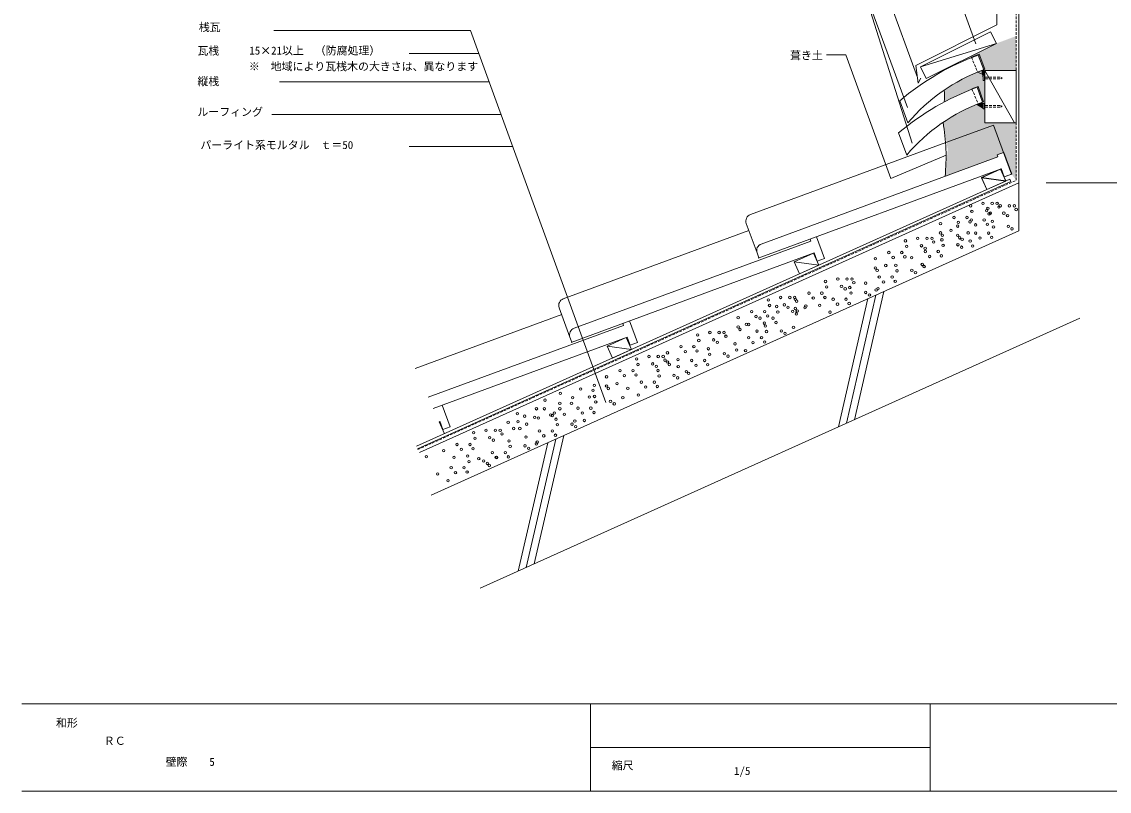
# Model space of a CAD drawing. Units: millimetres, scale not verified. Extents: x -203 to 197, y -138 to 132.
# Drawn here: x -203.2 to 45.8, y -138.4 to 37.9 of the extents above; entities that cross this region are included whole.
import ezdxf
from ezdxf.enums import TextEntityAlignment as Align

# ---------------------------------------------------------------- set-up
doc = ezdxf.new("R2010")
doc.units = ezdxf.units.MM
doc.header["$LTSCALE"] = 0.5
doc.linetypes.add('DASHED1', pattern=[1.8, 1.2, -0.6])
for name, color, linetype, lineweight in [('0-0', 5, 'Continuous', 18), ('1-0', 7, 'Continuous', 18), ('1-1', 7, 'Continuous', 18), ('1-2', 7, 'Continuous', 18), ('1-3', 7, 'Continuous', 18), ('1-4', 8, 'Continuous', 18), ('1-B', 3, 'Continuous', 18), ('1-C', 7, 'Continuous', 18)]:
    doc.layers.add(name, color=color, linetype=linetype, lineweight=lineweight)
doc.layers.add('1-5', color=7, linetype='Continuous')
doc.layers.add('1-6', color=7, linetype='Continuous')
doc.styles.add('ＭＳ ゴシック', font='')
doc.styles.get('ＭＳ ゴシック').set_extended_font_data('MS Gothic')

msp = doc.modelspace()

# ---------------------------------------------------------------- linework, layer by layer
at = {"layer": '0-0'}
for p, q in [((196.7568, -118.3649), (-203.2433, -118.3649)), ((-72.973, -118.3649), (-72.973, -138.3649)), ((4.8649, -118.3649), (4.8649, -138.3649)), ((-72.973, -128.3649), (4.8649, -128.3649)), ((196.7568, -138.3649), (-203.2432, -138.3649))]:
    msp.add_line(p, q, dxfattribs=at)
at = {"layer": '1-0'}
for p, q in [((25.1351, 60.973), (25.1351, 0.973)), ((-112.827, -59.3555), (23.0783, 1.8019)), ((-112.5808, -59.9026), (23.3245, 1.2548)), ((-112.1705, -60.8146), (25.1351, 0.973))]:
    msp.add_line(p, q, dxfattribs=at)
at = {"layer": '1-1'}
for p, q in [((-108.695, 16.6456), (-145.9284, 16.6456)), ((16.5572, 2.1751), (22.1655, 1.4091)), ((16.5572, 2.1751), (22.1655, 1.4091)), ((16.5572, 2.1751), (22.1655, 1.4091)), ((16.5639, 2.1602), (22.1722, 1.3942)), ((16.5639, 2.1602), (22.1722, 1.3942)), ((23.0716, 1.8168), (23.3245, 1.2548)), ((-26.2964, -17.1269), (-21.9192, -15.1572)), ((-26.2964, -17.1269), (-20.6881, -17.8929)), ((-26.2964, -17.1269), (-20.6881, -17.8929)), ((-26.2964, -17.1269), (-20.6881, -17.8929)), ((-26.2964, -17.1269), (-20.6881, -17.8929)), ((-69.1567, -36.4141), (-64.7795, -34.4443)), ((-69.1567, -36.4141), (-63.5484, -37.1801)), ((-69.1567, -36.4141), (-63.5484, -37.1801)), ((-107.6398, -53.7315), (-106.4087, -56.4672))]:
    msp.add_line(p, q, dxfattribs=at)
at = {"layer": '1-1', "color": 3, "linetype": 'DASHED1'}
msp.add_line((-112.4988, -60.085), (24.5229, 1.5748), dxfattribs=at)
at = {"layer": '1-1'}
for points in [[(17.7883, -0.5607), (16.5572, 2.1751), (20.9344, 4.1448), (22.1655, 1.4091)], [(17.7883, -0.5607), (16.5572, 2.1751), (20.9344, 4.1448), (22.1655, 1.4091)], [(16.5572, 2.1751), (20.9344, 4.1448), (22.1655, 1.4091)], [(16.5572, 2.1751), (20.9344, 4.1448), (22.1655, 1.4091)], [(17.795, -0.5756), (16.5639, 2.1602), (20.9411, 4.13), (22.1722, 1.3942)], [(17.795, -0.5756), (16.5639, 2.1602), (20.9411, 4.13), (22.1722, 1.3942)], [(20.9411, 4.13), (22.1722, 1.3942), (17.795, -0.5755)], [(-26.2964, -17.1269), (-21.9192, -15.1572), (-20.6881, -17.8929)], [(-26.2964, -17.1269), (-21.9192, -15.1572), (-20.6881, -17.8929)]]:
    msp.add_lwpolyline(points, dxfattribs=at)
for points in [[(-25.0653, -19.8627), (-26.2964, -17.1269), (-21.9192, -15.1572), (-20.6881, -17.8929)], [(-25.0653, -19.8627), (-26.2964, -17.1269), (-21.9192, -15.1572), (-20.6881, -17.8929)], [(-67.9256, -39.1498), (-69.1567, -36.4141), (-64.7795, -34.4443), (-63.5484, -37.1801)], [(-67.9256, -39.1498), (-69.1567, -36.4141), (-64.7795, -34.4443), (-63.5484, -37.1801)]]:
    msp.add_lwpolyline(points, close=True, dxfattribs=at)
at = {"layer": '1-2'}
for p, q in [((15.3068, 32.8344), (-3.7706, 85.249)), ((1.9112, 25.1346), (-13.3988, 67.1985)), ((-145.4685, 35.8898), (-100.4608, 35.8898)), ((-98.5304, 30.5859), (-100.4608, 35.8898)), ((-114.509, 30.5859), (-98.5304, 30.5859)), ((-69.4495, -49.3132), (-98.5304, 30.5859)), ((-14.4922, 30.2685), (-18.9035, 30.2685)), ((-4.1902, 1.9641), (-14.4922, 30.2685)), ((-144.2085, 24.0931), (-96.1672, 24.0931)), ((-108.695, 16.6456), (-93.4565, 16.6456)), ((-114.509, 9.3287), (-90.7934, 9.3287)), ((-4.1902, 1.9641), (8.4654, 7.3495)), ((25.1351, 0.973), (25.1351, -9.9928)), ((31.3837, 0.9729), (66.2329, 0.9729)), ((-109.4409, -70.5521), (25.1351, -9.9928)), ((-7.5893, -24.7189), (-14.3665, -54.0867)), ((-5.757, -23.8943), (-12.5342, -53.2621)), ((-9.4217, -25.5434), (-16.1988, -54.9112)), ((-98.2181, -91.8199), (39.0875, -30.0323)), ((-79.1127, -56.9044), (-85.8899, -86.2722)), ((-82.7774, -58.5535), (-89.5546, -87.9213)), ((-80.9451, -57.729), (-87.7223, -87.0968))]:
    msp.add_line(p, q, dxfattribs=at)
at = {"layer": '1-2', "color": 3}
for p, q in [((20.1351, 57.973), (20.1351, 37.1657)), ((17.0881, 26.8846), (15.8446, 30.263)), ((16.8408, 19.5004), (15.5973, 22.8789)), ((-2.1501, 19.8036), (-0.2849, 14.7359)), ((-2.3974, 12.4194), (-0.5322, 7.3518))]:
    msp.add_line(p, q, dxfattribs=at)
at = {"layer": '1-2'}
msp.add_lwpolyline([(-0.3991, 18.2116), (-11.2476, 48.0175), (0.684, 10.0879)], dxfattribs=at)
for centre in [(14.1031, -4.2759), (16.9206, -3.7124), (18.0476, -4.8394), (19.0337, -3.7124), (20.1607, -3.7124), (20.5833, -4.5576), (20.8651, -4.2759), (22.9782, -4.2759), (24.1052, -4.2759), (24.5278, -5.1211), (10.2995, -6.9525), (13.2579, -6.9525), (14.244, -7.516), (14.3849, -5.5437), (17.2023, -7.516), (17.7658, -5.4029), (18.3294, -6.1072), (18.6111, -5.9663), (21.7103, -5.9663), (22.5556, -6.5298), (7.2003, -8.3612), (7.2003, -8.3612), (9.5951, -9.9108), (11.1447, -8.9247), (11.1447, -8.9247), (11.2856, -8.0795), (13.9622, -7.9386), (15.2301, -8.643), (17.9067, -8.5021), (19.0582, -7.8522), (19.34, -9.1201), (22.7209, -8.9792), (23.5662, -9.5427), (-0.8296, -12.3057), (1.9879, -11.7422), (4.101, -11.7422), (5.228, -11.7422), (5.6506, -12.5875), (7.2003, -10.4743), (7.5152, -12.0722), (7.6229, -11.0378), (11.1447, -11.0378), (11.5674, -11.6013), (12.1554, -11.9376), (12.1554, -11.9376), (13.5396, -10.4743), (13.9954, -12.354), (15.2546, -10.5288), (16.2407, -11.6558), (18.213, -10.5288), (18.9173, -11.5149), (-4.6332, -14.9823), (-1.6748, -14.9823), (-0.5478, -13.5736), (2.8331, -13.4327), (3.6784, -13.9962), (3.7115, -14.7489), (6.6699, -14.7489), (7.7969, -13.3401), (11.1779, -13.1992), (12.0232, -13.7627), (14.5502, -13.4872), (-7.7324, -16.3911), (-7.7324, -16.3911), (-3.6471, -16.1093), (-0.9705, -15.9684), (0.6123, -16.1576), (0.6123, -16.1576), (3.0072, -17.7072), (4.6977, -15.8758), (7.3743, -15.735), (-7.7324, -18.5042), (-7.3098, -19.0677), (-5.3376, -17.9407), (-3.0349, -17.9058), (-2.7532, -19.1737), (0.6278, -19.0328), (1.4731, -19.5963), (3.4453, -18.1876), (-19.1433, -21.6034), (-16.3258, -21.0399), (-14.2127, -21.0399), (-13.0857, -21.0399), (-12.6631, -21.8852), (-9.9378, -21.9912), (-9.9378, -21.9912), (-6.8386, -20.5824), (-5.8524, -21.7094), (-3.8802, -20.5824), (-3.1758, -21.5686), (-22.9469, -24.28), (-19.9885, -24.28), (-18.8615, -22.8713), (-15.4806, -22.7304), (-14.6353, -23.2939), (-13.585, -22.9947), (-13.3033, -24.2626), (-9.9223, -24.1217), (-9.077, -24.6852), (-7.5429, -23.5408), (-7.1048, -23.2764), (-32.2446, -25.8297), (-31.9628, -27.0975), (-30.3411, -27.3389), (-29.4271, -25.2662), (-28.5819, -26.9566), (-27.7366, -27.5201), (-27.314, -25.2662), (-26.187, -25.2662), (-26.0461, -25.6888), (-26.0461, -25.6888), (-25.7644, -26.1114), (-23.8608, -27.6206), (-23.6513, -27.2384), (-21.9608, -25.407), (-20.4879, -27.08), (-20.4879, -27.08), (-19.2841, -25.2662), (-17.3886, -25.6713), (-16.4025, -26.7983), (-14.4303, -25.6713), (-13.7259, -26.6574), (-39.1475, -29.915), (-39.1475, -29.915), (-36.0482, -28.5063), (-35.0621, -29.6333), (-34.1447, -30.0155), (-33.0899, -28.5063), (-32.3855, -29.4924), (-31.1863, -30.0155), (-30.0593, -28.6067), (-26.6783, -28.4659), (-26.0461, -27.8019), (-25.8331, -29.0293), (-25.6235, -28.3654), (-18.093, -28.6297), (-39.1475, -32.0281), (-38.7248, -32.5916), (-37.2439, -31.4242), (-37.2439, -31.4242), (-36.7526, -31.4646), (-33.1586, -31.1425), (-32.9476, -31.8071), (-30.4819, -31.0016), (-26.4673, -32.0889), (-48.4452, -33.8595), (-48.1634, -35.1274), (-45.6277, -33.296), (-44.7824, -34.9865), (-43.5146, -33.296), (-42.3876, -33.296), (-41.9649, -34.1412), (-36.7512, -34.4837), (-34.8491, -32.9738), (-33.7928, -34.4837), (-32.6658, -33.075), (-29.2848, -32.9341), (-28.4396, -33.4976), (-52.2488, -36.5361), (-49.2904, -36.5361), (-48.586, -37.5222), (-45.98, -37.0201), (-43.9372, -35.55), (-39.8504, -35.8925), (-39.8504, -35.8925), (-39.4998, -37.3019), (-37.4555, -37.4421), (-35.7651, -35.6107), (-33.0884, -35.4699), (-62.3917, -39.3536), (-59.5742, -38.7901), (-57.4611, -38.7901), (-56.3341, -38.7901), (-55.9115, -39.6353), (-55.348, -37.9449), (-55.348, -37.9449), (-55.348, -40.058), (-52.9531, -39.4945), (-51.2627, -37.6631), (-49.7837, -39.6967), (-46.8253, -39.6967), (-45.6983, -38.288), (-42.3173, -38.1471), (-41.4721, -38.7106), (-66.1954, -42.0302), (-63.237, -42.0302), (-62.11, -40.6215), (-58.729, -40.4806), (-57.8838, -41.0441), (-57.5231, -41.9849), (-54.9254, -40.6215), (-52.8829, -41.1055), (-52.8829, -41.1055), (-51.0429, -42.2666), (-48.7975, -40.8237), (-46.1209, -40.6829), (-69.2946, -43.439), (-69.2946, -43.439), (-66.8997, -44.9886), (-65.2092, -43.1572), (-62.5326, -43.0163), (-61.3267, -44.6615), (-58.3683, -44.6615), (-57.2413, -43.2527), (-53.8603, -43.1119), (-53.0151, -43.6754), (-50.488, -42.6551), (-79.8602, -47.2426), (-75.2113, -46.2564), (-72.3938, -46.5382), (-72.1121, -45.4112), (-69.2946, -45.5521), (-68.872, -46.1156), (-64.4259, -46.0702), (-64.4259, -46.0702), (-60.3406, -45.7885), (-57.6639, -45.6476), (-83.382, -48.7922), (-80.001, -49.4966), (-77.3244, -49.4966), (-77.0427, -48.2287), (-73.2391, -48.0878), (-72.045, -47.9426), (-71.7632, -49.2104), (-68.3822, -49.0696), (-67.537, -49.6331), (-65.5647, -48.2243), (-62.0311, -47.6198), (-89.7214, -51.8914), (-88.0309, -52.4549), (-85.3543, -50.7644), (-83.5229, -50.7644), (-82.1142, -52.1732), (-81.6915, -52.314), (-81.2689, -51.7506), (-80.001, -50.7644), (-78.9478, -52.0279), (-78.9478, -52.0279), (-75.8486, -50.6192), (-74.8625, -51.7462), (-72.8902, -50.6192), (-72.1858, -51.6053), (-91.8345, -53.8637), (-89.5805, -53.7228), (-87.6083, -54.2863), (-85.7769, -52.7367), (-84.9316, -52.8775), (-80.8574, -53.1556), (-80.5756, -54.4234), (-77.1947, -54.2826), (-76.553, -53.5775), (-76.3494, -54.8461), (-74.3772, -53.4373), (-99.7235, -56.2585), (-99.4417, -57.5264), (-96.906, -55.695), (-96.0607, -57.3855), (-94.7929, -55.695), (-93.6659, -55.695), (-93.2432, -56.5403), (-90.5666, -55.2724), (-89.1579, -55.2724), (-87.7602, -57.2409), (-87.7602, -57.2409), (-84.661, -55.8322), (-83.6749, -56.9592), (-81.7027, -55.8322), (-80.9983, -56.8183), (-103.5271, -58.9351), (-102.541, -60.0621), (-100.5687, -58.9351), (-99.8643, -59.9213), (-95.2155, -57.949), (-91.6557, -58.1203), (-91.374, -59.3882), (-87.993, -59.2473), (-87.1478, -59.8108), (-85.3654, -58.7905), (-85.1755, -58.4021), (-110.5708, -61.7526), (-106.6263, -60.3439), (-106.6263, -60.3439), (-104.2315, -61.8935), (-101.0888, -61.5956), (-98.5586, -62.2057), (-98.5586, -62.2057), (-95.4594, -60.7969), (-94.6086, -61.8774), (-94.4732, -61.9239), (-92.501, -60.7969), (-91.7966, -61.7831), (-104.8924, -64.2723), (-101.934, -64.2723), (-100.807, -62.8635), (-97.4261, -62.7226), (-96.5808, -63.2861), (-96.1637, -63.7553), (-107.9916, -65.681), (-107.9916, -65.681), (-105.5968, -67.2306), (-103.9063, -65.3993), (-101.2296, -65.2584)]:
    msp.add_circle(centre, 0.2818, dxfattribs=at)
at = {"layer": '1-2', "color": 3}
for centre, radius, start, end in [((36.6276, -26.2016), 60.168, 110.20721, 130.1275), ((31.4616, -12.1662), 41.612, 110.20721, 139.72186), ((36.3803, -33.5858), 60.168, 110.2072, 130.12749), ((31.2142, -19.5503), 41.612, 110.2072, 139.72185)]:
    msp.add_arc(centre, radius, start, end, dxfattribs=at)
at = {"layer": '1-3', "color": 3, "linetype": 'DASHED1'}
msp.add_line((24.5229, 1.5748), (24.5229, 60.973), dxfattribs=at)
at = {"layer": '1-3', "color": 3}
msp.add_line((1.5086, 27.8524), (20.1351, 37.1657), dxfattribs=at)
at = {"layer": '1-3'}
for p, q in [((2.5853, 27.5575), (20.0266, 32.924)), ((17.2622, 25.2205), (17.482, 25.2205)), ((17.3342, 26.7404), (24.1151, 14.7404)), ((17.2622, 24.8205), (17.482, 24.8205)), ((17.2427, 18.7331), (17.4625, 18.7331)), ((17.2427, 18.3331), (17.4625, 18.3331))]:
    msp.add_line(p, q, dxfattribs=at)
at = {"layer": '1-3', "linetype": 'DASHED1'}
for p, q in [((14.2882, 29.7847), (15.7037, 26.3687)), ((20.9807, 24.8205), (21.3564, 25.0205)), ((14.3573, 22.4774), (15.8547, 19.0838)), ((17.482, 24.8205), (20.9807, 24.8205)), ((17.4625, 18.3331), (20.9612, 18.3331)), ((20.9612, 18.3331), (21.3368, 18.5331))]:
    msp.add_line(p, q, dxfattribs=at)
at = {"layer": '1-3'}
for points in [[(3.9269, 24.8742), (2.5853, 27.5575), (18.685, 35.6073), (20.0266, 32.924)], [(17.2622, 24.4205), (17.2622, 25.6205), (16.9622, 25.6205), (16.9622, 24.4205)], [(17.3342, 14.7404), (24.5342, 14.7404), (24.5342, 26.7404), (17.3342, 26.7404)], [(17.2427, 17.9331), (17.2427, 19.1331), (16.9427, 19.1331), (16.9427, 17.9331)]]:
    msp.add_lwpolyline(points, close=True, dxfattribs=at)
for points in [[(14.2882, 29.7847), (16.0434, 30.4641), (17.3456, 27.0293), (15.7037, 26.3687)], [(15.7037, 26.3687), (17.289, 25.6138), (17.3079, 24.5569)], [(14.4015, 22.4998), (15.8169, 23.0848), (17.0437, 19.5745), (15.8547, 19.0838)], [(15.8547, 19.0838), (17.2427, 19.1331), (17.3079, 18.0835)]]:
    msp.add_lwpolyline(points, dxfattribs=at)
at = {"layer": '1-3', "color": 3}
msp.add_lwpolyline([(1.5086, 27.8524), (2.1115, 23.7832), (2.7143, 24.9889)], dxfattribs=at)
at = {"layer": '1-3', "linetype": 'DASHED1'}
for points in [[(17.482, 25.2205), (20.9807, 25.2205), (21.3564, 25.0205)], [(17.4625, 18.7331), (20.9612, 18.7331), (21.3368, 18.5331)]]:
    msp.add_lwpolyline(points, dxfattribs=at)
at = {"layer": '1-4', "color": 1}
for centre, radius, start, end in [((-20.4755, 20.6962), 28.5652, 357.60596, 3.08609), ((-38.2787, 6.946), 46.7459, 354.50817, 9.72926)]:
    msp.add_arc(centre, radius, start, end, dxfattribs=at)
at = {"layer": '1-4'}
for points in [[(24.5229, 34.5979), (20.0266, 32.924), (10.5248, 28.1673)], [(14.6767, 29.8129), (24.5229, 34.5979), (10.5248, 28.1673)], [(14.6767, 29.8129), (20.1838, 32.4305), (24.5229, 34.5979)], [(14.6767, 29.8129), (15.3861, 30.0902), (20.1838, 32.4305)], [(15.8446, 30.263), (24.5229, 34.5979), (15.4038, 30.0988)], [(15.8446, 30.263), (17.0881, 26.8846), (24.5229, 34.5979)], [(17.0881, 26.8846), (17.3342, 26.7404), (24.5229, 34.5979), (24.5229, 26.7404)], [(10.5248, 28.1673), (10.5212, 28.0052), (10.9605, 28.2213)], [(10.5248, 28.1673), (14.133, 29.5969), (14.6767, 29.8129)], [(10.5248, 28.1673), (13.4848, 29.334), (14.133, 29.5969)], [(10.5248, 28.1673), (12.6026, 28.9631), (13.4848, 29.334)], [(10.5248, 28.1673), (12.0156, 28.7002), (12.6026, 28.9631)], [(10.5248, 28.1673), (11.4899, 28.4698), (12.0156, 28.7002)], [(10.5248, 28.1673), (10.9605, 28.2213), (11.4899, 28.4698)], [(14.6295, 25.8801), (8.8671, 22.7542), (8.0483, 22.2341)], [(14.6295, 25.8801), (8.0483, 22.2341), (8.1219, 20.8689)], [(14.6295, 25.8801), (8.1219, 20.8689), (8.0648, 19.503)], [(14.6295, 25.8801), (8.0648, 19.503), (9.1118, 20.0621)], [(14.6295, 25.8801), (9.6347, 23.2548), (8.8671, 22.7542)], [(14.6295, 25.8801), (9.1118, 20.0621), (9.9239, 20.4737)], [(14.6295, 25.8801), (10.736, 23.9111), (9.6347, 23.2548)], [(14.6295, 25.8801), (9.9239, 20.4737), (10.7026, 20.8185)], [(14.6295, 25.8801), (10.7026, 20.8185), (11.6705, 21.2858)], [(14.6295, 25.8801), (11.7706, 24.4896), (10.736, 23.9111)], [(14.6295, 25.8801), (11.6705, 21.2858), (12.4825, 21.6306)], [(14.6295, 25.8801), (12.8385, 25.0124), (11.7706, 24.4896)], [(14.6295, 25.8801), (12.4825, 21.6306), (13.2724, 21.9866)], [(14.6295, 25.8801), (13.8175, 25.4908), (12.8385, 25.0124)], [(14.6295, 25.8801), (13.2724, 21.9866), (13.9176, 22.2425)], [(14.6295, 25.8801), (13.9176, 22.2425), (14.5962, 22.5206)], [(14.6295, 25.8801), (14.5962, 22.5206), (15.5973, 22.8789)], [(16.8408, 19.5004), (16.5652, 26.6477), (14.6295, 25.8801)], [(14.6295, 25.8801), (15.5973, 22.8789), (16.8408, 19.5004)], [(17.2826, 25.636), (17.3342, 26.7404), (16.5652, 26.6477)], [(16.5652, 26.6477), (16.8406, 19.5004), (16.9427, 19.1331)], [(16.5652, 26.6477), (16.9427, 19.1331), (17.3009, 19.1647)], [(16.5652, 26.6477), (17.3009, 19.1647), (16.9622, 24.4205)], [(16.5652, 26.6477), (16.9622, 24.4205), (16.9622, 25.6205)], [(16.5652, 26.6477), (16.9622, 25.6205), (17.2826, 25.636)], [(17.0881, 26.8846), (16.5661, 26.6265), (17.3342, 26.7404)], [(17.3009, 19.1647), (17.3009, 24.3528), (16.9622, 24.4205)], [(15.3623, 18.8997), (8.6916, 15.4209), (7.7948, 14.8457)], [(15.3623, 18.8997), (7.7948, 14.8457), (8.8503, 8.6896)], [(15.3623, 18.8997), (8.8503, 8.6896), (8.2526, 2.4723)], [(15.3623, 18.8997), (8.2526, 2.4723), (20.3395, 6.9211)], [(15.3623, 18.8997), (9.6205, 16.0457), (8.6916, 15.4209)], [(15.3623, 18.8997), (10.7013, 16.6537), (9.6205, 16.0457)], [(15.3623, 18.8997), (11.8159, 17.2616), (10.7013, 16.6537)], [(15.3623, 18.8997), (12.8629, 17.7852), (11.8159, 17.2616)], [(15.3623, 18.8997), (13.9944, 18.3424), (12.8629, 17.7852)], [(16.9427, 19.1225), (16.8408, 19.5004), (15.3623, 18.8997)], [(15.3623, 18.8997), (16.9427, 17.9331), (16.9427, 19.1225)], [(15.3623, 18.8997), (20.3395, 6.9211), (20.1628, 7.4013)], [(15.3623, 18.8997), (20.1628, 7.4013), (17.3342, 14.7404)], [(15.3623, 18.8997), (17.3342, 14.7404), (16.9427, 17.9331)], [(17.3342, 14.7404), (17.3376, 17.8448), (16.9427, 17.9331)], [(17.3342, 14.7404), (20.1617, 7.4009), (24.5229, 14.7404), (21.6632, 7.9535)], [(24.5229, 14.7404), (21.6632, 7.9536), (24.5229, 1.5748), (23.4923, 2.9841)]]:
    msp.add_solid(points, dxfattribs=at)
at = {"layer": '1-B', "color": 7}
for p in [(6.1501, 9.3707), (21.6632, 7.9535)]:
    msp.add_line(p, (19.3529, 14.2302), dxfattribs=at)
at = {"layer": '1-B'}
for p, q in [((20.1617, 7.4009), (21.6632, 7.9536)), ((21.6632, 7.9535), (23.4923, 2.9841)), ((21.6632, 7.9535), (23.4923, 2.9841)), ((21.6643, 7.9539), (23.499, 2.9692)), ((-33.8589, -13.0277), (20.3395, 6.9211)), ((20.1617, 7.4009), (20.3328, 6.936)), ((20.1617, 7.4009), (20.3328, 6.936)), ((20.1628, 7.4013), (20.3395, 6.9211)), ((-34.5752, -16.275), (21.119, 4.2244)), ((21.1123, 4.2392), (21.8031, 2.3624)), ((21.1123, 4.2392), (21.8031, 2.3624)), ((21.119, 4.2244), (21.8098, 2.3475)), ((21.8031, 2.3624), (23.4923, 2.9841)), ((21.8031, 2.3624), (23.4923, 2.9841)), ((21.8098, 2.3475), (23.499, 2.9692)), ((-76.7192, -32.3149), (-22.5208, -12.366)), ((-22.6919, -11.9012), (-22.5208, -12.366)), ((-22.6919, -11.9012), (-22.5208, -12.366)), ((-21.1904, -11.3485), (-19.3613, -16.3179)), ((-21.1904, -11.3485), (-19.3613, -16.3179)), ((-77.4355, -35.5622), (-21.7413, -15.0628)), ((-34.8077, -15.0819), (-34.3904, -16.2158)), ((-21.7413, -15.0628), (-21.0505, -16.9397)), ((-21.7413, -15.0628), (-21.0505, -16.9397)), ((-21.0505, -16.9397), (-19.3613, -16.3179)), ((-21.0505, -16.9397), (-19.3613, -16.3179)), ((-110.1585, -48.1344), (-65.3811, -31.6532)), ((-65.5522, -31.1883), (-65.3811, -31.6532)), ((-64.0507, -30.6356), (-62.2216, -35.6051)), ((-109.0066, -50.6941), (-64.6016, -34.3499)), ((-77.668, -34.3691), (-77.2507, -35.5029)), ((-64.6016, -34.3499), (-63.9108, -36.2268)), ((-63.9108, -36.2268), (-62.2216, -35.6051)), ((-106.911, -49.9228), (-105.0819, -54.8922)), ((-107.462, -53.6371), (-106.7711, -55.5139)), ((-106.7711, -55.5139), (-105.0819, -54.8922))]:
    msp.add_line(p, q, dxfattribs=at)
for centre in [(-33.3062, -14.5293), (-76.1665, -33.8164)]:
    msp.add_arc(centre, 1.6, 110.2068, 200.20738, dxfattribs=at)
at = {"layer": '1-C'}
for p, q in [((-36.3459, -6.2709), (6.1501, 9.3707)), ((-79.2062, -25.558), (-36.7091, -9.9161)), ((-37.2947, -8.3251), (-34.8077, -15.0819)), ((-113.1204, -41.5524), (-79.5694, -29.2032)), ((-80.155, -27.6122), (-77.668, -34.3691))]:
    msp.add_line(p, q, dxfattribs=at)
for centre, start in [((-35.7932, -7.7724), 110.20749), ((-78.6535, -27.0596), 110.20723)]:
    msp.add_arc(centre, 1.6, start, 200.20695, dxfattribs=at)

# ---------------------------------------------------------------- texts
at = {"layer": '0-0', "color": 7, "style": 'ＭＳ ゴシック'}
for s, p in [('和形', (-195.4054, -124.1757)), ('縮尺', (-68.1081, -133.9054))]:
    msp.add_text(s, height=1.833, dxfattribs=at).set_placement(p, align=Align.BOTTOM_LEFT)
at = {"layer": '1-0', "style": 'ＭＳ ゴシック'}
msp.add_text('1/5', height=1.833, dxfattribs=at).set_placement((-40.0932, -135.1819), align=Align.BOTTOM_LEFT)
at = {"layer": '1-2', "style": 'ＭＳ ゴシック'}
for s, p in [('15×21以上\u3000（防腐処理）', (-151.1131, 29.8063)), ('葺き土', (-27.2643, 28.7146)), ('※\u3000地域により瓦桟木の大きさは、異なります', (-151.2241, 26.1726)), ('パーライト系モルタル\u3000ｔ＝50', (-162.3199, 8.1782))]:
    msp.add_text(s, height=1.833, dxfattribs=at).set_placement(p, align=Align.BOTTOM_LEFT)
at = {"layer": '1-5', "style": 'ＭＳ ゴシック'}
for s, p in [('桟瓦', (-162.6869, 35.1578)), ('瓦桟\u3000', (-163.0024, 29.761)), ('縦桟', (-163.0008, 22.761)), ('ルーフィング', (-163.0008, 15.761))]:
    msp.add_text(s, height=1.833, dxfattribs=at).set_placement(p, align=Align.BOTTOM_LEFT)
at = {"layer": '1-6', "style": 'ＭＳ ゴシック'}
for s, p in [('ＲＣ', (-184.4438, -128.2884)), ('壁際\u3000\u30005', (-170.2781, -133.1048))]:
    msp.add_text(s, height=1.833, dxfattribs=at).set_placement(p, align=Align.BOTTOM_LEFT)

doc.saveas('drawing.dxf')
